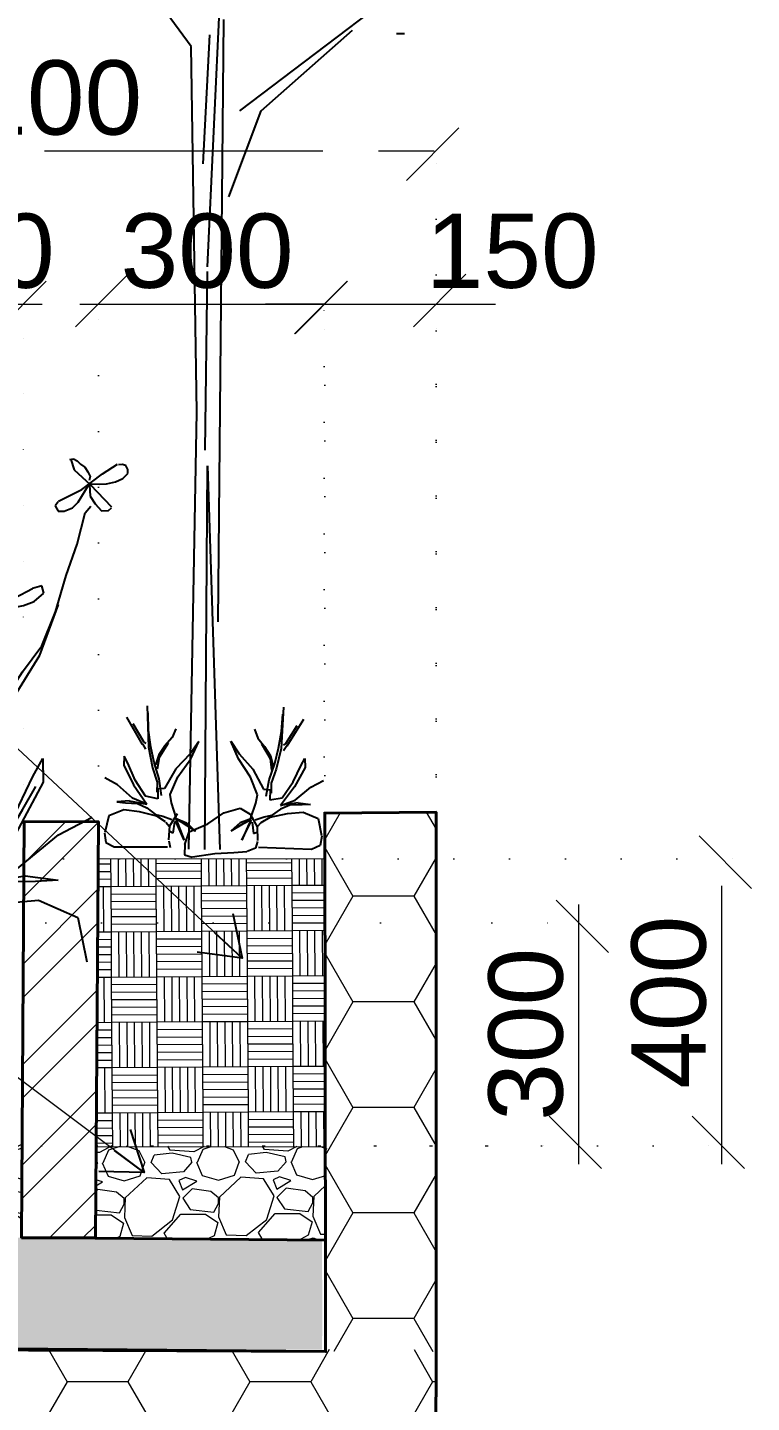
# Model space of a CAD drawing. Header units: millimetres. Extents: x 1667 to 847943, y 724 to 1832625.
# Drawn here: x 422286 to 423261, y 667518 to 669370 of the extents above; entities that cross this region are included whole.
import ezdxf

# ---------------------------------------------------------------- set-up
doc = ezdxf.new("R2010")
doc.units = ezdxf.units.MM
for name, pattern in [('18 03 2014_Stilt Floor_Block 1_Architecture Plan$0$HIDDEN', [0.375, 0.25, -0.125]), ('CENTER', [2, 1.25, -0.25, 0.25, -0.25]), ('DOT', [0.25, 0, -0.25])]:
    doc.linetypes.add(name, pattern=pattern)
doc.layers.get('Defpoints').update_dxf_attribs({"color": 140})
for name, color, linetype, lineweight in [('.', 1, 'Continuous', 0), ('CONCRETE_MOFA', 230, 'Continuous', 40), ('DIMENSION_MOFA', 66, 'CENTER', 15), ('ELEV_15_MOFA', 31, 'Continuous', 13), ('ELEV_GRADE 2_MOFA', 37, 'Continuous', 9), ('s-dm', 171, 'Continuous', 15), ('text', 222, 'Continuous', 15)]:
    doc.layers.add(name, color=color, linetype=linetype, lineweight=lineweight)
doc.layers.add('HATCH_LIGHT_MOFA', color=7, linetype='Continuous', lineweight=5, true_color=0x5b5b5b)
doc.styles.add('1-200', font='ARIALN.TTF', dxfattribs={"height": 400})
doc.styles.add('arial', font='arial.ttf')
doc.styles.add('RS', font='romans.shx', dxfattribs={"width": 0.9})
doc.dimstyles.new('DIM 1-200', dxfattribs={"dimtxt": 400, "dimasz": 200, "dimexe": 200, "dimexo": 1, "dimgap": 50, "dimtad": 1, "dimdec": 0, "dimzin": 0, "dimdsep": 46, "dimtxsty": '1-200', "dimblk": 'OBLIQUE', "dimcen": 25, "dimdle": 200, "dimclrd": 256, "dimclre": 256, "dimclrt": 256, "dimadec": 0, "dimazin": 0, "dimtfac": 1, "dimtdec": 0, "dimtix": 1, "dimtofl": 0, "dimtmove": 1, "dimatfit": 3, "dimldrblk": 'OPEN90', "dimfxl": 200, "dimfxlon": 1, "dimtolj": 1, "dimtzin": 0, "dimlwd": -1, "dimlwe": -1, "dimarcsym": 0})
doc.dimstyles.new('Maheboob', dxfattribs={"dimtxt": 100, "dimasz": 100, "dimexe": 0, "dimexo": 0, "dimgap": 50, "dimtad": 1, "dimdec": 0, "dimdsep": 46, "dimtxsty": 'RS', "dimblk": 'ME', "dimcen": 225, "dimdle": 25, "dimclrd": 256, "dimclre": 256, "dimclrt": 7, "dimadec": 1, "dimazin": 1, "dimtfac": 1, "dimtdec": 0, "dimtmove": 0, "dimatfit": 0, "dimldrblk": 'ME', "dimfxl": 1, "dimlwd": -1, "dimlwe": -1, "dimarcsym": 0})

# ---------------------------------------------------------------- blocks, each defined once
blk = doc.blocks.new('_Oblique')
at = {"color": 0, "linetype": 'ByBlock', "lineweight": -2}
blk.add_line((-0.5, -0.5), (0.5, 0.5), dxfattribs=at)
blk = doc.blocks.new('A$C78421062')
for p, q in [((937.9627702001017, 1440.615539838793), (948.8411170607433, 1442.595165709499)), ((941.6258621132001, 1440.897294231923), (950.0323212300427, 1411.977512680227)), ((948.8411170607433, 1442.595165709499), (958.7305232917424, 1436.656288097147)), ((958.7305232917424, 1436.656288097147), (968.6199295227416, 1427.747971680015)), ((968.6199295227416, 1427.747971680015), (980.4872170123272, 1418.839655261254)), ((1029.483611697331, 1400.090330358827), (1071.301108116284, 1427.203846012941)), ((1084.325982505456, 1426.758158745011), (1074.436576265609, 1425.768345809542)), ((1095.204329365864, 1423.788719938137), (1084.325982505456, 1426.758158745011)), ((1100.149032485904, 1412.900777649367), (1095.204329365864, 1423.788719938137)), ((950.0323212300427, 1411.977512680227), (995.6332124297041, 1370.467569648055)), ((972.0834105734248, 1356.866875623353), (1029.483611697331, 1400.090330358827)), ((980.4872170123272, 1418.839655261254), (988.3987420026679, 1405.972087102244)), ((988.3987420026679, 1405.972087102244), (995.3213263724465, 1393.104518943233)), ((995.3213263724465, 1393.104518943233), (992.3545045021456, 1382.216576655628)), ((1066.525051275268, 1378.257324912818), (1086.303863755427, 1387.165641331114)), ((1086.303863755427, 1387.165641331114), (1100.149032485904, 1401.023022425361)), ((1100.149032485904, 1401.023022425361), (1100.149032485904, 1412.900777649367)), ((906.5843037103768, 1324.075826893095), (972.0834105734248, 1356.866875623353)), ((961.6973451618105, 1320.848174664192), (992.3545045021456, 1371.328634366626)), ((993.3434451227076, 1369.349008496385), (995.3213263724465, 1337.674994566245)), ((995.3213263724465, 1372.318447301863), (1020.044841963332, 1371.328634366626)), ((995.6332124297041, 1370.467569648055), (1054.790861461079, 1308.048878407339)), ((1020.044841963332, 1371.328634366626), (1040.812595054973, 1372.318447301863)), ((1040.812595054973, 1372.318447301863), (1066.525051275268, 1378.257324912818)), ((905.3277296100277, 1321.837987599429), (897.416204619687, 1310.950045312755)), ((897.416204619687, 1310.950045312755), (905.3277296100277, 1296.10285128234)), ((945.8742951904424, 1305.011167699704), (961.6973451618105, 1320.848174664192)), ((981.1049764638301, 1290.972342980793), (996.6437449757941, 1309.723335711053)), ((995.3213263724465, 1337.674994566245), (1009.166495103156, 1316.88892292371)), ((1009.166495103156, 1316.88892292371), (1026.967426324263, 1297.092664217344)), ((905.3277296100277, 1296.10285128234), (922.1397202108055, 1296.10285128234)), ((922.1397202108055, 1296.10285128234), (945.8742951904424, 1305.011167699704)), ((958.785388127435, 1203.422146772034), (981.1049764638301, 1290.972342980793)), ((1026.967426324263, 1297.092664217344), (1046.746238804422, 1298.082477152813)), ((1046.746238804422, 1298.082477152813), (1054.65776379453, 1305.011167699704)), ((928.5426388597116, 1115.740141971968), (958.785388127435, 1203.422146772034)), ((898.5195705655497, 1014.852868924383), (928.5426388597116, 1115.740141971968)), ((734.5106271272525, 1027.975146576297), (834.0358780478127, 1079.824741419405)), ((859.725487444317, 1087.112471818225), (833.7400168392342, 1079.889145595022)), ((865.5000364666339, 1066.887158395955), (859.725487444317, 1087.112471818225)), ((618.6380656752735, 1063.99782790686), (614.3071539108641, 1044.494847107446)), ((614.3071539108641, 1044.494847107446), (634.5180755022448, 1032.215192530304)), ((648.9544480536133, 1068.331823639572), (618.6380656752735, 1063.99782790686)), ((649.2939311806113, 1068.826046646573), (678.6091385160107, 1053.463022922166)), ((678.6091385160107, 1053.463022922166), (726.7192747658119, 1019.920177035499)), ((809.1981834834442, 1032.215192530304), (838.7927472325973, 1043.050181862898)), ((838.7927472325973, 1043.050181862898), (865.5000364666339, 1066.887158395955)), ((634.5180755022448, 1032.215192530304), (722.5799481128342, 1019.213205331238)), ((682.7879590783268, 961.070081391139), (734.5106271272525, 1027.975146576297)), ((698.7599333857652, 958.5372650648933), (726.910859886324, 1018.490872707218)), ((726.7192747658119, 1019.920177035499), (753.6570456300396, 988.666895217495)), ((734.1290461663157, 978.0402458640747), (728.3544971351512, 1019.93553795293)), ((732.6854089174885, 1024.269533685641), (751.4526932332665, 1023.54720106395)), ((751.4526932332665, 1023.54720106395), (785.3781687561423, 1027.881196796428)), ((785.3781687561423, 1027.881196796428), (809.1981834834442, 1032.215192530304)), ((854.7002548966557, 893.8111025965773), (906.671196115436, 1034.9755350505)), ((860.485468945466, 919.115894582821), (898.5195705655497, 1014.852868924383)), ((510.2488966381643, 961.6974702880252), (431.0177629324608, 872.1411239299923)), ((443.374737129081, 901.6097607812844), (479.0753384891432, 978.8154233789537)), ((476.7805729124229, 980.1556485444307), (507.5167885755654, 984.9411021659616)), ((507.5167885755654, 984.9411021659616), (510.2488966381643, 961.6974702880252)), ((706.211851418484, 982.9675862514414), (687.6508009824902, 678.3496004301123)), ((699.117579135811, 932.2821084319148), (711.3562510435004, 990.6049697070848)), ((750.7308746043127, 972.2615848870482), (734.1290461663157, 978.0402458640747)), ((753.618149119895, 985.9859047089703), (750.7308746043127, 972.2615848870482)), ((659.7653915917035, 915.7767435736023), (682.7879590783268, 961.070081391139)), ((660.5035461070947, 914.474975110963), (698.7599333857652, 958.5372650648933)), ((690.7062382195145, 802.6947348215617), (699.117579135811, 932.2821084319148)), ((412.780498263659, 835.0561851758976), (443.374737129081, 901.6097607812844)), ((475.4145188813563, 893.333847113885), (428.9686818902846, 871.4574876984116)), ((525.9585179749411, 881.7120311744511), (475.4145188813563, 893.333847113885)), ((732.1973220321815, 696.9238678577822), (854.7002548966557, 893.8111025965773)), ((806.2096196357161, 846.8847859022208), (860.485468945466, 919.115894582821)), ((370.2283586177509, 870.7738514672965), (349.0545211648569, 858.4683992951177)), ((349.0545211648569, 858.4683992951177), (372.2774396692403, 842.7447659661993)), ((372.2774396692403, 842.7447659661993), (430.3347359125037, 871.4574876984116)), ((372.54958676151, 871.3718933048658), (420.0885524575133, 872.1627448603977)), ((420.0885524575133, 872.1627448603977), (478.1917327407282, 873.129341205582)), ((432.3838169549126, 841.3774935025722), (431.0177629324608, 871.4574876984116)), ((465.2061454807408, 859.7043919707648), (489.6346712771337, 820.4840130067896)), ((478.1917327407282, 873.129341205582), (525.5988898309879, 881.8433537080418)), ((721.2077228818089, 716.0232625626959), (806.2096196357161, 846.8847859022208)), ((397.6371555242222, 792.5357096008956), (412.780498263659, 835.0561851758976)), ((422.8214387539774, 786.6865949633066), (432.3838169549126, 841.3774935025722)), ((489.6346712771337, 820.4840130067896), (514.5025590662844, 754.8530975489412)), ((396.8664121960755, 790.1047761221416), (400.964574289741, 770.2793254018761)), ((400.964574289741, 770.2793254018761), (422.8214387539774, 786.6865949633066)), ((668.9578204546124, 680.8108411706053), (690.7062382195145, 802.6947348215617)), ((381.5882246349938, 605.5119472788647), (316.7310887461063, 733.0705071906559)), ((316.7310887461063, 733.0705071906559), (376.4159721466713, 638.9591721571051)), ((371.7489716087002, 601.8965486711822), (316.7310887461063, 733.0705071906559)), ((514.5025590662844, 754.8530975489412), (565.73704714817, 692.3025977157522)), ((542.8746075932868, 711.7832818001043), (605.9821790698916, 604.0525307173375)), ((565.73704714817, 692.3025977157522), (609.1362466756254, 624.3381819915958)), ((705.5371457729489, 705.1954307809938), (721.2077228818089, 716.0232625626959)), ((706.211851418484, 663.490186486626), (728.4851119432133, 700.6387213440612)), ((641.7954868082888, 566.7622360743117), (668.9578204546124, 680.8108411706053)), ((687.6508009824902, 678.3496004301123), (650.5287001107354, 526.040607519215)), ((376.4159721466713, 638.9591721571051), (478.7092035119422, 524.4223870884161)), ((609.1362466756254, 624.3381819915958), (628.8977719431277, 548.0551795416977)), ((461.1884243015666, 466.0116534184199), (371.7489716087002, 601.8965486711822)), ((464.7340961489826, 512.5878239152953), (381.5882246349938, 605.5119472788647)), ((605.9821790698916, 604.0525307173375), (617.1188093279488, 518.6109005475882)), ((834.8560204063542, 554.1232565944083), (863.0728227917571, 604.7865741061978)), ((863.0728227917571, 604.7865741061978), (864.1712277238257, 538.7602328700013)), ((598.8747036491986, 447.1679064929485), (641.7954868082888, 566.7622360743117)), ((776.1328515503556, 431.6242561794352), (834.8560204063542, 554.1232565944083)), ((864.1712277238257, 538.7602328700013), (787.3121729111299, 394.825249878224)), ((532.0424984309357, 380.1215171853546), (464.7340961489826, 512.5878239152953)), ((478.7092035119422, 524.4223870884161), (557.7601863984019, 377.7975324485451)), ((650.5287001107354, 526.040607519215), (613.4065992389806, 422.0247099208646)), ((807.2157325719018, 463.1600569686852), (842.8498087201733, 526.4275805449579)), ((513.5652535173576, 334.7937587003689), (461.1884243015666, 466.0116534184199)), ((735.9478864406701, 342.5564203448594), (807.2157325719018, 463.1600569686852)), ((577.1262859019917, 325.2840128431562), (598.8747036491986, 447.1679064929485)), ((696.1933811074123, 314.0558734836522), (776.1328515503556, 431.6242561794352)), ((906.2474595282692, 391.5202714658808), (1000.534539357293, 440.6409402659629)), ((613.4065992389806, 422.0247099208646), (613.4065992389806, 300.8205065573566)), ((787.3121729111299, 394.825249878224), (683.95470919949, 255.7330122087151)), ((791.5788658682723, 297.1502010468394), (906.2474595282692, 391.5202714658808)), ((37.26941227680072, 356.0718826171942), (57.85309446556494, 369.8423061422072)), ((57.85309446556494, 369.8423061422072), (203.2244935010094, 336.5236257323995)), ((539.9613861206453, 287.1973938229494), (532.0424984309357, 380.1215171853546)), ((557.7601863984019, 377.7975324485451), (605.3870244806167, 373.3062767046504)), ((605.3870244806167, 373.3062767046504), (603.9761843625456, 299.3128383241128)), ((203.2244935010094, 336.5236257323995), (348.1216537074652, 329.6148785694968)), ((348.1216537074652, 329.6148785694968), (465.1789899161085, 284.1636495897546)), ((501.3705178115051, 273.8298437772319), (513.5652535173576, 334.7937587003689)), ((603.9761843625456, 299.3128383241128), (696.1933811074123, 314.0558734836522)), ((674.5781906936318, 285.2203072982375), (735.9478864406701, 342.5564203448594)), ((465.1789899161085, 284.1636495897546), (496.6995455466677, 206.0026807712857)), ((478.5916903738398, 144.8455035125371), (539.9613861206453, 287.1973938229494)), ((591.432625335874, 247.6552104565781), (674.5781906936318, 285.2203072982375)), ((683.95470919949, 255.7330122087151), (791.5788658682723, 297.1502010468394)), ((814.1860975089949, 275.7523539243266), (684.0348333809525, 256.0171947816852)), ((813.0587846403942, 276.3732614316978), (905.715343359625, 264.7057600966655)), ((483.9688177611679, 179.3556280974299), (579.5004850330297, 243.9469833758194)), ((543.9205238136929, 212.0672001393978), (591.432625335874, 247.6552104565781)), ((752.5781678860076, 259.516406992916), (681.7530175361317, 229.2785395174287)), ((842.3739919667132, 261.0102377072908), (752.5781678860076, 259.516406992916)), ((905.715343359625, 264.7057600966655), (842.3739919667132, 261.0102377072908)), ((496.6995455466677, 206.0026807712857), (489.2015869640745, 152.7669585067779)), ((502.3477411305066, 176.4791898233816), (543.9205238136929, 212.0672001393978)), ((606.1290580425411, 169.9012095022481), (735.1013248865493, 198.4646196737885)), ((681.7530175361317, 229.2785395174287), (616.4735916559584, 183.2822225405835)), ((735.1013248865493, 198.4646196737885), (851.1758768742438, 208.3209733113181)), ((851.1758768742438, 208.3209733113181), (960.2938642564695, 159.942338069668)), ((561.1872098003514, 171.7953477941919), (495.5123581471853, 149.5685136623215)), ((540.7178235743195, 131.8280534725636), (606.1290580425411, 169.9012095022481)), ((616.4735916559584, 183.2822225405835), (561.1872098003514, 171.7953477941919)), ((960.2938642564695, 159.942338069668), (986.1283483717125, 36.20824232557788))]:
    blk.add_line(p, q)
blk = doc.blocks.new('A$C344D2886')
for p, q in [((2886.378535063472, 3309.717146049719), (2605.041458396707, 3689.881828466896)), ((2928.782964102924, 2732.127884822432), (2971.187393040862, 3633.591349669732)), ((3013.184087123256, 3140.845709657297), (3421.326716874726, 3450.443342581391)), ((2956.91667232383, 1802.927083595656), (2971.187393040862, 3380.284195542336)), ((3069.451502846088, 3140.845709657297), (3308.791885428131, 3352.138955681585)), ((2917.366386954207, 3001.751120168716), (2934.491253085434, 3339.493992954493)), ((2900.649256702047, 2351.963202405255), (2886.378535063472, 3309.717146049719)), ((2985.050379721913, 2915.275892013218), (3069.451502846088, 3140.845709657297)), ((2923.074675939977, 2252.435109067243), (2928.782964102924, 2719.890824651811)), ((2880.005619735457, 1206.96320090536), (2900.649256702047, 2351.963202405255)), ((2922.215775774326, 1206.608435122296), (2928.782964102924, 2211.237005873583)), ((2928.782964102924, 2211.237005873583), (2960.840826677624, 1206.28380125016))]:
    blk.add_line(p, q)
at = {"linetype": 'ByBlock'}
blk.add_line((3424.018869190011, 3343.515907282475), (3445.279091535602, 3343.515907282475), dxfattribs=at)
blk = doc.blocks.new('A$C69350126')
for p, q in [((1357.717893337947, 907.8268988218624), (1343.052372003847, 667.1410828609951)), ((1345.466544639843, 765.3890902814455), (1352.11254240101, 867.7791138772154)), ((1378.24962320301, 681.8170472596539), (1475.042063988512, 837.3822697569849)), ((1186.595183107012, 779.4448162574554), (1206.24388456915, 727.5882904578466)), ((1206.24388456915, 727.5882904578466), (1246.725455392676, 678.1656733166892)), ((1328.282609615999, 669.0857669148827), (1345.466544639843, 765.3890902814455)), ((1369.566483135277, 696.9079270233633), (1436.728475630051, 800.3046862010378)), ((1049.980006780999, 710.377354878583), (1097.138433170097, 636.0177815105999)), ((1093.450926570338, 606.7337333325995), (1049.980006780999, 710.377354878583)), ((1228.661305621034, 693.5578187588835), (1278.52407814539, 608.4372253153706)), ((1246.725455392676, 678.1656733166892), (1281.016180942708, 624.4653942328878)), ((1306.821012660628, 578.9732888106955), (1328.282609615999, 669.0857669148827)), ((1343.052372003847, 667.1410828609951), (1313.721329344553, 546.7981748816092)), ((1357.184792579443, 688.3526031401707), (1369.566483135277, 696.9079270233633)), ((1357.717893337947, 655.4003113572253), (1375.316518930835, 684.7522401367314)), ((1164.119136114197, 499.3678901758976), (1093.450926570338, 606.7337333325995)), ((1097.138433170097, 636.0177815105999), (1177.96271474188, 545.5195809607394)), ((1272.908295105153, 484.4790036996128), (1306.821012660628, 578.9732888106955)), ((1278.52407814539, 608.4372253153706), (1287.323390944046, 540.9277891252423)), ((1281.016180942708, 624.4653942328878), (1296.63022560603, 564.1924046319909)), ((1412.964115662617, 472.1976009925129), (1459.362668831425, 568.9869346555788)), ((1459.362668831425, 568.9869346555788), (1481.657426273567, 609.0172102157958)), ((1481.657426273567, 609.0172102157958), (1482.525301778049, 556.8482492413605)), ((1205.503297464282, 395.6895535987569), (1164.119136114197, 499.3678901758976)), ((1177.96271474188, 545.5195809607394), (1240.422750608355, 429.667843956151)), ((1255.724360081309, 388.1756803196622), (1272.908295105153, 484.4790036996128)), ((1313.721329344553, 546.7981748816092), (1284.390286680835, 464.6127743219258)), ((1482.525301778049, 556.8482492413605), (1421.797159698384, 443.1218429204309)), ((1240.422750608355, 429.667843956151), (1278.053832550126, 426.1191974539543)), ((1278.053832550126, 426.1191974539543), (1276.939094677335, 367.6552461397368)), ((1284.390286680835, 464.6127743219258), (1284.390286680835, 405.9089167607017)), ((1421.797159698384, 443.1218429204309), (1340.132003190869, 333.2218032788951)), ((1349.802064940101, 379.3040640462423), (1412.964115662617, 472.1976009925129)), ((1425.168373889988, 365.9464957017917), (1515.770719499618, 440.5105019580806)), ((1515.770719499618, 440.5105019580806), (1590.269152940542, 479.3218945835251)), ((1165.989889980585, 261.442713097902), (1195.867950737244, 347.520534401061)), ((1195.867950737244, 347.520534401061), (1205.503297464282, 395.6895535987569)), ((1276.939094677335, 367.6552461397368), (1349.802064940101, 379.3040640462423)), ((1394.353007584577, 336.2111522448249), (1338.392394959694, 312.3195038755657)), ((1340.132003190869, 333.2218032788951), (1425.168373889988, 365.9464957017917)), ((1443.03087790584, 349.0395547588123), (1340.195311186952, 333.4463425982976)), ((1465.302794518822, 337.391462939675), (1394.353007584577, 336.2111522448249)), ((1442.140161563235, 349.5301483538933), (1515.35028202954, 340.3113818545826)), ((1515.35028202954, 340.3113818545826), (1465.302794518822, 337.391462939675)), ((913.978129142255, 228.0275774967158), (1008.927566732222, 292.2272215966368)), ((1008.927566732222, 292.2272215966368), (1104.501874680573, 318.8652137947502)), ((1155.694957864063, 252.9221042369027), (1103.83843207336, 233.2734027770348)), ((1104.501874680573, 318.8652137947502), (1161.434507880884, 284.3276258808328)), ((1122.688688066381, 229.4123210821999), (1168.215508499474, 253.1303943652892)), ((1168.215508499474, 253.1303943652892), (1154.059494690329, 225.7595295023639)), ((1178.4757255984, 263.7377616610611), (1155.694957864063, 252.9221042369027)), ((1161.434507880884, 284.3276258808328), (1202.332658947736, 209.8639074621024)), ((1243.130522188323, 266.9006857221248), (1191.239281375485, 249.3387426991249)), ((1226.957179979712, 235.321588978637), (1278.640130673128, 265.4040826280834)), ((1286.813589323836, 275.9767349128379), (1243.130522188323, 266.9006857221248)), ((1278.640130673128, 265.4040826280834), (1380.54414397903, 287.9727030184586)), ((1338.392394959694, 312.3195038755657), (1286.813589323836, 275.9767349128379)), ((1380.54414397903, 287.9727030184586), (1472.25737023924, 295.7604392212816)), ((1472.25737023924, 295.7604392212816), (1558.474051619822, 257.5353447054513)), ((1558.474051619822, 257.5353447054513), (1578.886483524519, 159.7701332602883)), ((780.3175867554964, 106.8258701589657), (806.230420757609, 180.3137107823277)), ((806.230420757609, 180.3137107823277), (913.978129142255, 228.0275774967158)), ((1103.83843207336, 233.2734027770348), (1050.346443100017, 186.4621265936876)), ((1050.346443100017, 186.4621265936876), (1122.688688066381, 229.4123210821999)), ((1113.886501821631, 131.1610993561335), (1164.354426802427, 234.2801383589394)), ((1154.059494690329, 225.7595295023639), (1113.886501821631, 131.1610993561335)), ((1164.354426802427, 234.2801383589394), (1174.753503980988, 236.5404719134094)), ((1174.753503980988, 236.5404719134094), (1182.124659949273, 169.8683469173266)), ((1182.124659949273, 169.8683469173266), (1200.766625818389, 178.5278158556903)), ((1202.332658947736, 209.8639074621024), (1205.738588157052, 130.6018018041505)), ((1224.894827282173, 233.649784771842), (1203.081222222478, 208.7006453101058)), ((781.2732823786791, 106.8249925156124), (778.7677284953534, 45.39996656973381)), ((1193.732534339768, 85.51426923391409), (1145.430980272358, 65.24309341504704)), ((1204.639336867374, 124.4972996306606), (1193.732534339768, 85.51426923391409)), ((1520.936610266333, 77.71766315819696), (1210.871795455867, 88.63291165803093)), ((1570.796278983122, 101.1074813922169), (1520.936610266333, 77.71766315819696)), ((1580.144966865832, 155.6837239583256), (1570.796278983122, 101.1074813922169)), ((778.7677284953534, 45.39996656973381), (823.8676983815967, 32.86424697830807)), ((825.3545396832051, 34.51834021927789), (956.542601182824, 53.39945400098804)), ((956.542601182824, 53.39945400098804), (1067.071368409437, 59.41286695492454)), ((1065.967133262486, 59.00580854911823), (1142.314750978083, 65.24309341504704))]:
    blk.add_line(p, q)
blk = doc.blocks.new('*D903')
at = {"layer": 'Defpoints', "color": 0}
for p in [(422836.6438162308, 668997.4797830796), (422836.6438162308, 667913.0911839458), (422686.6438162308, 667912.0336725517)]:
    blk.add_point(p, dxfattribs=at)
at = {"layer": 'DIMENSION_MOFA', "linetype": 'DOT', "ltscale": 300}
for p, q in [((422686.6438162308, 667912.0336725517), (422686.6438162308, 669022.4797830796)), ((422836.6438162308, 667913.0911839458), (422836.6438162308, 669022.4797830796))]:
    blk.add_line(p, q, dxfattribs=at)
at = {"layer": 'DIMENSION_MOFA', "ltscale": 300}
for p, q in [((422686.6438162308, 668997.4797830796), (422606.6438162308, 668997.4797830796)), ((422686.6438162308, 668997.4797830796), (422836.6438162308, 668997.4797830796)), ((422836.6438162308, 668997.4797830796), (422916.6438162308, 668997.4797830796))]:
    blk.add_line(p, q, dxfattribs=at)
at = {"layer": 'DIMENSION_MOFA', "xscale": 80, "yscale": 80, "zscale": 80}
blk.add_blockref('_Oblique', (422686.6438162308, 668997.4797830796), dxfattribs=at)
at = {"layer": 'DIMENSION_MOFA', "xscale": 80, "yscale": 80, "zscale": 80, "rotation": 180}
blk.add_blockref('_Oblique', (422836.6438162308, 668997.4797830796), dxfattribs=at)
at = {"layer": 'DIMENSION_MOFA', "color": 7, "insert": (422939.0793894384, 669068.5370818517), "char_height": 100, "attachment_point": 5, "style": 'arial'}
blk.add_mtext('150', dxfattribs=at)
blk = doc.blocks.new('ME')
at = {"layer": 's-dm', "color": 2, "ltscale": 50}
for p, q in [((5.457000000000001e-12, -1.043956861999275), (5.457000000000001e-12, 1.043956861990636)), ((-1.043956861989494, -4.3201e-12), (1.043956861979949, -4.3201e-12))]:
    blk.add_line(p, q, dxfattribs=at)
blk.add_lwpolyline([(0.7381889763755681, 0.738188976365791), (-0.7381889763851178, -0.7381889763744311)], dxfattribs=at)
blk = doc.blocks.new('*D904')
at = {"layer": 'Defpoints', "color": 0}
for p in [(422685.9547228619, 668997.4797830796), (422685.9547228619, 668312.5656924694), (422381.6811039601, 668300.274774735)]:
    blk.add_point(p, dxfattribs=at)
at = {"layer": 'DIMENSION_MOFA', "linetype": 'DOT', "ltscale": 300}
for p, q in [((422381.6811039601, 668300.274774735), (422381.6811039601, 669022.4797830796)), ((422685.9547228619, 668312.5656924694), (422685.9547228619, 669022.4797830796))]:
    blk.add_line(p, q, dxfattribs=at)
at = {"layer": 'DIMENSION_MOFA', "ltscale": 300}
blk.add_line((422356.6811039601, 668997.4797830796), (422710.9547228619, 668997.4797830796), dxfattribs=at)
at = {"layer": 'DIMENSION_MOFA', "xscale": 80, "yscale": 80, "zscale": 80, "rotation": 180}
blk.add_blockref('_Oblique', (422381.6811039601, 668997.4797830796), dxfattribs=at)
at = {"layer": 'DIMENSION_MOFA', "xscale": 80, "yscale": 80, "zscale": 80}
blk.add_blockref('_Oblique', (422685.9547228619, 668997.4797830796), dxfattribs=at)
at = {"layer": 'DIMENSION_MOFA', "color": 7, "insert": (422528.1150158722, 669068.5711882637), "char_height": 100, "attachment_point": 5, "style": 'arial'}
blk.add_mtext('300', dxfattribs=at)
blk = doc.blocks.new('*D905')
at = {"layer": 'Defpoints', "color": 0}
for p in [(422280.842424608, 668997.4797830796), (422031.6934652717, 668230.4848860472), (422280.842424608, 668200.4848860473)]:
    blk.add_point(p, dxfattribs=at)
at = {"layer": 'DIMENSION_MOFA', "linetype": 'DOT', "ltscale": 300}
for p, q in [((422031.6934652717, 668230.4848860472), (422031.6934652717, 669022.4797830796)), ((422280.842424608, 668200.4848860473), (422280.842424608, 669022.4797830796))]:
    blk.add_line(p, q, dxfattribs=at)
at = {"layer": 'DIMENSION_MOFA', "ltscale": 300}
blk.add_line((422006.6934652717, 668997.4797830796), (422305.842424608, 668997.4797830796), dxfattribs=at)
at = {"layer": 'DIMENSION_MOFA', "xscale": 80, "yscale": 80, "zscale": 80, "rotation": 180}
blk.add_blockref('_Oblique', (422031.6934652717, 668997.4797830796), dxfattribs=at)
at = {"layer": 'DIMENSION_MOFA', "xscale": 80, "yscale": 80, "zscale": 80}
blk.add_blockref('_Oblique', (422280.842424608, 668997.4797830796), dxfattribs=at)
at = {"layer": 'DIMENSION_MOFA', "color": 7, "insert": (422206.2679449397, 669068.5370818517), "char_height": 100, "attachment_point": 5, "style": 'arial'}
blk.add_mtext('250', dxfattribs=at)
blk = doc.blocks.new('*D907')
at = {"layer": 'Defpoints', "color": 0}
for p in [(422235.8211257268, 668164.0523647782), (423028.8760968961, 668164.0523647782), (422154.8015805771, 667864.0100499587)]:
    blk.add_point(p, dxfattribs=at)
at = {"layer": 'DIMENSION_MOFA', "ltscale": 300}
blk.add_line((423028.8760968961, 667839.0100499587), (423028.8760968961, 668189.0523647782), dxfattribs=at)
at = {"layer": 'DIMENSION_MOFA', "linetype": 'DOT', "ltscale": 300}
for p, q in [((422235.8211257268, 668164.0523647782), (423053.8760968961, 668164.0523647782)), ((422154.8015805771, 667864.0100499587), (423053.8760968961, 667864.0100499587))]:
    blk.add_line(p, q, dxfattribs=at)
at = {"layer": 'DIMENSION_MOFA', "xscale": 80, "yscale": 80, "zscale": 80}
for p, rotation in [((423028.8760968961, 668164.0523647782), 90), ((423028.8760968961, 667864.0100499587), 270)]:
    blk.add_blockref('_Oblique', p, dxfattribs=dict(at, rotation=rotation))
at = {"layer": 'DIMENSION_MOFA', "color": 7, "insert": (422957.784691712, 668014.0312073685), "char_height": 100, "attachment_point": 5, "rotation": 90, "style": 'arial'}
blk.add_mtext('300', dxfattribs=at)
blk = doc.blocks.new('*D908')
at = {"layer": 'Defpoints', "color": 0}
for p in [(421734.0939522727, 668250.4848860467), (423221.4736880937, 668250.4848860467), (422453.0007176905, 667864.0100499587)]:
    blk.add_point(p, dxfattribs=at)
at = {"layer": 'DIMENSION_MOFA', "ltscale": 300}
blk.add_line((423221.4736880937, 667839.0100499587), (423221.4736880937, 668275.4848860467), dxfattribs=at)
at = {"layer": 'DIMENSION_MOFA', "linetype": 'DOT', "ltscale": 300}
for p, q in [((421734.0939522727, 668250.4848860467), (423246.4736880937, 668250.4848860467)), ((422453.0007176905, 667864.0100499587), (423246.4736880937, 667864.0100499587))]:
    blk.add_line(p, q, dxfattribs=at)
at = {"layer": 'DIMENSION_MOFA', "xscale": 80, "yscale": 80, "zscale": 80}
for p, rotation in [((423221.4736880937, 668250.4848860467), 90), ((423221.4736880937, 667864.0100499587), 270)]:
    blk.add_blockref('_Oblique', p, dxfattribs=dict(at, rotation=rotation))
at = {"layer": 'DIMENSION_MOFA', "color": 7, "insert": (423150.4163893216, 668057.2474680027), "char_height": 100, "attachment_point": 5, "rotation": 90, "style": 'arial'}
blk.add_mtext('400', dxfattribs=at)
blk = doc.blocks.new('*D909')
at = {"layer": 'Defpoints', "color": 0}
for p in [(422836.6722019011, 669203.8198595803), (421734.0939522725, 668210.4848860473), (422836.6722019011, 668210.4848860473)]:
    blk.add_point(p, dxfattribs=at)
at = {"layer": 'DIMENSION_MOFA', "linetype": 'DOT', "ltscale": 300}
for p, q in [((421734.0939522725, 668210.4848860473), (421734.0939522725, 669228.8198595803)), ((422836.6722019011, 668210.4848860473), (422836.6722019011, 669228.8198595803))]:
    blk.add_line(p, q, dxfattribs=at)
at = {"layer": 'DIMENSION_MOFA', "ltscale": 300}
blk.add_line((421709.0939522725, 669203.8198595803), (422861.6722019011, 669203.8198595803), dxfattribs=at)
at = {"layer": 'DIMENSION_MOFA', "xscale": 80, "yscale": 80, "zscale": 80, "rotation": 180}
blk.add_blockref('_Oblique', (421734.0939522725, 669203.8198595803), dxfattribs=at)
at = {"layer": 'DIMENSION_MOFA', "xscale": 80, "yscale": 80, "zscale": 80}
blk.add_blockref('_Oblique', (422836.6722019011, 669203.8198595803), dxfattribs=at)
at = {"layer": 'DIMENSION_MOFA', "color": 7, "insert": (422285.3830770868, 669274.8771583524), "char_height": 100, "attachment_point": 5, "style": 'arial'}
blk.add_mtext('1100', dxfattribs=at)
blk = doc.blocks.new('DBCJHDBCF')
at = {"layer": '.', "lineweight": 0, "true_color": 0x525252}
h = blk.add_hatch(dxfattribs=at)
h.set_pattern_fill('AR-CONC', color=251, scale=0.9999999999999998, angle=359.6093848919606)
h.set_pattern_definition([(49.60938489196174, (-1.410636847489513, -106.9102907842025), (182.071770981873, -17.18075308373853), [19.05, -209.55]), (354.6093848919605, (-1.410636847489513, -106.9102907842025), (-33.94007867158338, 191.2926760913688), [15.23999999999998, -167.6405841699996]), (100.0608295919617, (13.76196201052517, -108.3420162448892), (148.1316917765255, 174.1119152231513), [16.19000879999983, -178.0902445999986]), (45.79358489196178, (-1.064309527515434, -56.11147133540362), (270.7861190522771, -43.88942329999342), [28.575, -314.3249999999999]), (96.24494250196176, (21.50118050619494, -59.76889581070282), (239.0854363924494, 245.8018797796788), [24.28502313999999, -267.1356081599999]), (350.7935360619606, (-1.064309527515434, -56.11147133540362), (239.0854364058395, 245.8018797673988), [22.85996706999996, -251.4597319199997]), (20.60938489196168, (24.24851836822927, -68.98433985514566), (150.9136782653836, -103.2964477248183), [19.05, -209.55]), (325.6093848919617, (24.24851836822927, -68.98433985514566), (63.05628748640045, 183.762352457168), [15.24, -167.64]), (71.06082989196175, (36.82465821725782, -77.59237721934915), (213.9699654202103, 80.46590568530596), [16.19000879999992, -178.0899375999994]), (37.10938489196175, (-1.410636847489513, -106.9102907842025), (3.664982655381011, 84.53201743136003), [0, -165.608, 0, -170.18, 0, -168.275]), (7.10938489196174, (-1.410636847489513, -106.9102907842025), (67.50108743100768, 99.72270586236345), [0, -97.028, 0, -161.798, 0, -64.135]), (327.1093848919616, (-58.05132053268608, -106.5241358197527), (135.5483886274902, -6.652995260098044), [0, -63.5, 0, -198.12, 0, -262.89]), (317.1093848919618, (-83.45073025708552, -106.3509721596492), (148.2990832445015, 24.41603434631882), [0, -82.54999999999967, 0, -131.5719999999993, 0, -186.6899999999993])])
h.paths.add_polyline_path([(-1.164153218269348e-10, 99.99999999755528), (7049.731498239562, -7.586870500235818), (7049.731498240202, -90.49931584869046), (7049.007654575747, -154.9774013812421), (6739.167612911318, -152.8650280537549), (-0.7575757364975289, -49.99426046060398)])
at = {"layer": 'ELEV_GRADE 2_MOFA', "lineweight": 0}
h = blk.add_hatch(dxfattribs=at)
h.set_pattern_fill('HONEY', color=256, scale=25.8444, angle=179.6093848919617)
h.set_pattern_definition([(179.6093848919617, (42860.07913735008, -106463.4880910389), (-123.5655612412794, -70.2217820118191), [82.05596999999999, -164.11194]), (299.6093848919617, (42860.07913735008, -106463.4880910389), (122.5966277418881, -71.90002406192036), [82.05596999999996, -164.1119399999999]), (239.6093848919617, (42860.07913735008, -106463.4880910389), (-0.9689334993913225, -142.1218060737395), [-164.1119400000001, 82.05597000000003])])
h.paths.add_polyline_path([(7057.535140102904, 567.5818972752895), (7194.14777407673, 567.6136514355894), (7207.538246278942, 567.5223602124024), (7204.921912000573, 167.5309015057283), (7055.364777750045, 168.5505260167411)])
h.paths.add_polyline_path([(7055.364777750045, 168.5505260167411), (7204.921912000573, 167.5309015057283), (7202.79688613402, -157.3481488935649), (7202.783374748018, -158.6485822513932), (7053.724349917669, -157.6323536622804), (7054.655024038511, -7.624540200224146), (7054.406568616047, -7.620749809080735)])
at = {"layer": 'HATCH_LIGHT_MOFA', "lineweight": 13}
h = blk.add_hatch(dxfattribs=at)
h.set_pattern_fill('ANSI32', color=256, scale=10, angle=179.6093848919617, style=0)
h.set_pattern_definition([(224.6093848919616, (6694.905681896664, -2.558108995552175), (66.89118620981584, -67.80952519700861), []), (224.6093848919616, (6650.005425367039, -2.251995867583901), (66.89118620981584, -67.80952519700861), [])])
h.paths.add_polyline_path([(6694.908557542367, -2.136313217575662), (6644.413665503031, -1.787770127877593), (6652.779014530301, 559.3337469194084), (6752.499326769379, 557.8990817876766), (6746.564378506795, 121.4009937028168), (6745.733452174056, 120.241847960162), (6746.548773639137, 120.2374133624835), (6744.897382304305, -2.898933682125062), (6719.901241179614, -2.517597075551748)])
at = {"layer": 'HATCH_LIGHT_MOFA', "transparency": 33554567}
h = blk.add_hatch(dxfattribs=at)
h.set_pattern_fill('AR-PARQ1', color=256, scale=0.2)
h.set_pattern_definition([(90, (6442.300077314721, 122.3116916022263), (-60.96000000000016, 60.96000000000013), [60.96000000000001, -60.96000000000001]), (90, (6452.460077314172, 122.3116916018771), (-60.96000000000016, 60.96000000000013), [60.96000000000001, -60.96000000000001]), (90, (6462.620077313855, 122.3116916014114), (-60.96000000000016, 60.96000000000013), [60.96000000000001, -60.96000000000001]), (90, (6472.780077313946, 122.3116916017607), (-60.96000000000016, 60.96000000000013), [60.96000000000001, -60.96000000000001]), (90, (6482.940077314619, 122.3116916037397), (-60.96000000000016, 60.96000000000013), [60.96000000000001, -60.96000000000001]), (90, (6493.100077314593, 122.3116916033905), (-60.96000000000016, 60.96000000000013), [60.96000000000001, -60.96000000000001]), (90, (6503.260077314102, 122.3116916028084), (-60.96000000000016, 60.96000000000013), [60.96000000000001, -60.96000000000001]), (0, (6442.300077314721, 183.2716916033532), (60.96000000000014, -60.96000000000015), [60.96000000000001, -60.96000000000001]), (0, (6442.300077314721, 193.4316916021053), (60.96000000000014, -60.96000000000015), [60.96000000000001, -60.96000000000001]), (0, (6442.300077314721, 203.5916916035349), (60.96000000000014, -60.96000000000015), [60.96000000000001, -60.96000000000001]), (0, (6442.300077314139, 213.7516916010063), (60.96000000000014, -60.96000000000015), [60.96000000000001, -60.96000000000001]), (0, (6442.300077313965, 223.9116916034836), (60.96000000000014, -60.96000000000015), [60.96000000000001, -60.96000000000001]), (0, (6442.300077313965, 234.0716916018864), (60.96000000000014, -60.96000000000015), [60.96000000000001, -60.96000000000001]), (0, (6442.300077313965, 244.231691601919), (60.96000000000014, -60.96000000000015), [60.96000000000001, -60.96000000000001])])
h.paths.add_polyline_path([(6746.566625141364, 120.2373162669828), (6751.821597640868, 507.9022766546113), (6904.431291973277, 507.0722207748331), (7057.200358393544, 506.030698513845), (7055.092871177942, 118.559218258597)])
at = {"layer": 'HATCH_LIGHT_MOFA', "ltscale": 10}
h = blk.add_hatch(dxfattribs=at)
h.set_pattern_fill('GRAVEL', color=256, scale=5)
h.set_pattern_definition([(228.0127874999993, (-515671.062664806, -634392.1310601177), (-1016.00000007979, -1142.999999929089), [17.08607199999995, -1691.524181978247]), (184.9697409999993, (-515682.4926648065, -634404.8310601151), (1523.999999397031, 127.0000072348966), [29.32023599999996, -2902.702444676195]), (132.5104470999998, (-515711.7026648064, -634407.3710601152), (1270.000000536375, -1396.999999512298), [20.674076, -2046.736139705]), (267.2736889999999, (-515761.2326648038, -634439.1210601156), (127.0000002659866, 2539.999999986668), [26.700226, -2643.3218712869]), (292.8336541799999, (-515762.5026648064, -634465.7910601153), (-635.0000000531732, 1523.999999977773), [26.18168499999999, -2591.990387267198]), (357.2736889999987, (-515752.3426648065, -634489.9210601178), (-2539.999999986668, 127.0000002659867), [26.70022599999999, -2643.321871286898]), (37.69424047, (-515725.6726648063, -634491.191060115), (-1650.9999999268, -1270.000000095021), [35.30968299999999, -3495.65576571235]), (72.25532837, (-515697.7326648064, -634469.6010601152), (889.0000002389645, 2793.999999923943), [33.33597599999982, -3300.262830095238]), (121.42956562, (-515687.5726648063, -634437.8510601149), (-1016.000000144156, 1650.999999911301), [26.79065, -2652.277284935601]), (175.2363583, (-515701.5426648055, -634414.9910601167), (1396.999999979971, -127.000000219463), [30.58566399999982, -1498.696847499989]), (222.3974377999994, (-515732.0226648065, -634412.451060115), (-1523.999999951238, -1397.0000000532), [39.553896, -3915.83862560885]), (138.81407483, (-515635.5026648064, -634440.391060115), (-888.9999999466781, 762.0000000619589), [13.50022699999995, -1336.528291217194]), (171.4692344, (-515645.6626648068, -634431.5010601153), (1651.000000044488, -253.9999997118672), [25.684099, -2542.731949852]), (224.9999999999993, (-515671.0626648062, -634427.691060115), (-1.77635683940025e-14, -127.000000000012), [17.96046699999994, -161.6446554213995]), (203.1985905099993, (-515679.952664806, -634412.4510601152), (635.0000000173045, 253.9999999554667), [9.672065999999981, -957.5311184446987]), (291.80140949, (-515688.8426648052, -634416.2610601151), (-127.0000000265746, 380.9999999911449), [13.678281, -670.2376495]), (30.96375652999999, (-515683.7626648038, -634428.9610601157), (381.0000000093205, 253.9999999860575), [22.21598299999999, -718.3149076454998]), (161.56505118, (-515664.7126648065, -634417.5310601167), (254.0000000066285, -126.999999986688), [16.06435699999992, -385.5449058413986]), (16.389540334, (-515762.5026648065, -634416.2610601148), (1270.000000000007, 381.0000000000135), [22.50439999999991, -2227.941333626939]), (70.34617594, (-515740.9126648066, -634409.9110601152), (-508.0000000464671, -1396.99999998352), [18.87994699999991, -1869.110783909994]), (293.1985905099999, (-515664.7126648062, -634392.1310601187), (-253.9999999556631, 635.0000000177643), [19.34400499999991, -947.8591794446968]), (343.6104596699999, (-515657.0926648065, -634409.9110601168), (-1270.000000026614, 380.9999999111416), [22.5044, -2227.941333626999]), (339.44395478, (-515762.502664806, -634495.0010601148), (-634.9999999999931, 254.0000000000112), [21.7017599999999, -1063.386715655294]), (294.7751406, (-515742.1826648063, -634502.6210601149), (-635.0000007558465, 1396.999999656368), [18.18360599999999, -1800.179669036]), (66.80140949, (-515663.4426648064, -634519.131060117), (253.9999999601145, 635.0000000159679), [19.344005, -947.8591794446999]), (17.35402463999999, (-515655.8226648065, -634501.3510601152), (-1650.999999967151, -508.0000001066232), [21.289137, -2107.61879901]), (69.44395478, (-515725.672664806, -634519.131060115), (-254.000000004423, -634.9999999982289), [10.85087999999995, -1074.237595655294]), (101.309932474, (-515671.0626648064, -634519.1310601168), (-127.00000000002, 508.0000000000184), [6.47573, -641.0997482263001]), (165.963756532, (-515672.3326648064, -634512.7810601146), (380.999999999977, -126.9999999999935), [26.181685, -497.45272945345]), (186.0090059599993, (-515697.7326648065, -634506.4310601169), (1269.999999993274, 127.0000000664675), [24.26334999999995, -2402.068243166844]), (303.69006753, (-515683.7626648065, -634440.391060115), (-127.0000000176491, 253.9999999911858), [18.316194, -439.588817984]), (353.1572265899987, (-515673.6026648065, -634455.6310601154), (2159.000000013284, -253.9999998869697), [31.97783799999999, -3165.800453251549]), (60.9453959, (-515641.8526648064, -634459.4410601199), (-508.0000000139843, -888.9999999920154), [13.07541199999996, -1294.469615905494]), (90, (-515635.5026648063, -634448.0110601169), (-127.0000000000003, 127.0000000000002), [7.62, -119.38]), (120.25643716, (-515700.2726648064, -634502.6210601229), (507.9999999378582, -889.0000000354898), [17.64334799999999, -1746.697038659999]), (48.01278749999999, (-515709.1626648063, -634487.381060115), (1016.000000083767, 1142.99999992551), [34.17214399999983, -1674.438109978244]), (0, (-515686.3026648065, -634461.9810601199), (127.0000000000002, 127.0000000000003), [33.02, -93.97999999999999]), (325.3048464999993, (-515653.2826648065, -634461.9810601148), (1270.000000481077, -888.9999993127288), [20.080478, -1987.965836207]), (254.0546040999999, (-515636.772664806, -634473.411060115), (-126.9999999911278, -508.0000000022374), [18.49145399999991, -906.0825019385971]), (207.6459753599993, (-515641.8526648064, -634491.1910601169), (-2413.000000088678, -1269.999999831537), [30.10725499999996, -2980.623221146895]), (175.42607874, (-515668.5226648062, -634505.1610601152), (-1650.999999999941, 126.9999999999739), [31.85147299999991, -3153.292322811988])])
h.paths.add_polyline_path([(6950.002323919791, 118.8492193168495), (6746.571688892029, 121.9460941308644), (6744.91445621103, -1.625814163708128), (7052.218693350733, -6.554775271564722), (7057.285659492423, 118.3965310560307)])
h.paths.add_polyline_path([(6550.048665315961, 124.9378126690863), (6400.091202700161, 128.4598709517159), (6398.208288420341, 3.47405275341589), (6645.19813906448, -0.1504004749003798), (6646.339329062961, 123.3885623953538)])
at = {"layer": 'HATCH_LIGHT_MOFA', "transparency": 33554587}
h = blk.add_hatch(dxfattribs=at)
h.set_pattern_fill('AR-CONC', color=256)
h.set_pattern_definition([(49.99999999999999, (0, 0), (182.184668996004, -15.93908553890309), [19.05, -209.55]), (354.9999999999987, (0, 0), (-35.24342142496934, 191.0568452390351), [15.23999999999998, -167.6405841699996]), (100.4514447, (15.18200700113084, -1.328253502491862), (146.9412470903526, 175.1177519121951), [16.1900088, -178.0902446]), (46.1842, (-1.164153218269348e-10, 50.80000000004657), (271.0790408921299, -42.04232793272715), [28.57499999999992, -314.3249999999987]), (96.63555760999996, (22.58990000101039, 47.2964999973774), (237.404134051503, 247.4261245977215), [24.28502314, -267.13560816]), (351.1841511699998, (-1.164153218269348e-10, 50.80000000004657), (237.404134064977, 247.4261245855326), [22.85996707, -251.45973192]), (21, (25.40000000002328, 38.09999999997672), (151.6143912691325, -102.2651981870876), [19.04999999999992, -209.5499999999993]), (325.9999999999995, (25.40000000002328, 38.09999999997672), (61.80202834764724, 184.1879661223199), [15.24, -167.64]), (71.45144499999999, (38.03453259996604, 29.57790010003373), (213.4164192787161, 81.92276888590524), [16.19000879999992, -178.0899375999993]), (37.49999999999999, (0, 0), (3.088603250591806, 84.55503887315311), [0, -165.608, 0, -170.18, 0, -168.275]), (7.499999999999999, (0, 0), (66.81966251030588, 100.1805748181199), [0, -97.02799999999999, 0, -161.798, 0, -64.135]), (327.5, (-56.64199999993434, -2.444721758365631e-09), (135.5905951668707, -5.728743992673442), [0, -63.5, 0, -198.12, 0, -262.89]), (317.4999999999998, (-82.04200000013225, 1.164153218269348e-10), (148.1291813860187, 25.42649103333298), [0, -82.54999999999997, 0, -131.5719999999999, 0, -186.6899999999999])])
h.paths.add_polyline_path([(7049.001914815803, -155.4886841551634), (7049.73149823962, -90.49931585323066), (7049.731498240842, -155.4886841551634)])
for p, q in [((6819.481831849436, 713.599472381873), (6820.48215593287, 657.9843599764863)), ((6820.897119611211, 680.6511438112939), (6820.37773854722, 704.3143642261857)), ((6812.515451046696, 661.7146696686978), (6791.746025324392, 698.524267054745)), ((6814.665826900455, 665.106770455488), (6800.209464282903, 689.600314855692)), ((6823.905324115651, 658.2865208035801), (6820.897119611211, 680.6511438112939)), ((6852.609611206222, 670.562854380114), (6842.791320683667, 659.5728060549591)), ((6857.650677883998, 682.3198068973143), (6852.609611206222, 670.562854380114)), ((6816.986160684843, 655.4234944523778), (6813.220453984046, 662.362135746167)), ((6817.434812879306, 663.012637000531), (6814.665826900455, 665.106770455488)), ((6820.48215593287, 657.9843599764863), (6826.052194252261, 629.9593129041605)), ((6827.960595344659, 637.3063907815376), (6823.905324115651, 658.2865208035801)), ((6842.791320683667, 659.5728060549591), (6834.357523150218, 647.5356910009868)), ((6847.106687471678, 662.9415911901742), (6834.773404374719, 643.8170895663789)), ((6876.84947640897, 648.3801861729007), (6857.327422809671, 628.32243179949)), ((6888.453105983848, 665.0513657684205), (6876.84947640897, 648.3801861729007)), ((6877.409801489499, 641.5947244607378), (6888.453105983848, 665.0513657684205)), ((6787.963621600124, 645.9590795760741), (6787.247825060913, 633.9444403068628)), ((6787.247825060913, 633.9444403068628), (6800.119271658186, 607.1338636353612)), ((6792.706057507836, 636.5130032546585), (6787.963621600124, 645.9590795760741)), ((6802.442460003134, 613.747534181457), (6792.706057507836, 636.5130032546585)), ((6826.052194252261, 629.9593129041605), (6831.999485190958, 610.7283090105047)), ((6834.842116276734, 615.1932984468294), (6827.960595344659, 637.3063907815376)), ((6834.357523150218, 647.5356910009868), (6830.163100167527, 633.7991324774921)), ((6834.773404374719, 643.8170895663789), (6832.078006924014, 628.3453941410407)), ((6860.061620849825, 617.5491262139985), (6877.409801489499, 641.5947244607378)), ((6778.435657248949, 607.4611262667459), (6761.649950209423, 617.1424135570414)), ((6816.080810787797, 591.7141813563649), (6802.442460003134, 613.747534181457)), ((6837.850320780708, 592.8286754367873), (6834.842116276734, 615.1932984468294)), ((6857.327422809671, 628.32243179949), (6841.787057007314, 602.2399638199713)), ((6849.498901926214, 594.0638530437136), (6860.061620849825, 617.5491262139985)), ((6798.579307207488, 589.3808293787297), (6778.435657248949, 607.4611262667459)), ((6800.119271658186, 607.1338636353612), (6817.853837686067, 580.9981394903734)), ((6831.999485190958, 610.7283090105047), (6831.419096548168, 597.1990118151298)), ((6833.079253010161, 601.7941661905497), (6832.758146456617, 588.3091383462306)), ((6841.787057007314, 602.2399638199713), (6833.079253010161, 601.7941661905497)), ((6851.243296962755, 582.8672256071586), (6849.498901926214, 594.0638530437136)), ((6794.505567748682, 585.765199705842), (6777.541913463618, 584.3643870054511)), ((6777.541913463618, 584.3643870054511), (6789.047335299721, 583.1966367587447)), ((6789.047335299721, 583.1966367587447), (6805.387244707847, 582.2231534621678)), ((6794.295436735614, 585.6609403756447), (6817.841467245133, 581.0505142840557)), ((6817.853837686067, 580.9981394903734), (6798.579307207488, 589.3808293787297)), ((6805.387244707847, 582.2231534621678), (6818.048104639922, 576.1636519219028)), ((6832.758146456617, 588.3091383462306), (6816.080810787797, 591.7141813563649)), ((6818.048104639922, 576.1636519219028), (6829.576002263348, 567.2779006808996)), ((6857.278174199222, 562.7337392815389), (6851.243296962755, 582.8672256071586)), ((6766.784927584406, 565.7136014070129), (6761.113959951967, 543.3837663363665)), ((6787.032941355894, 573.6708209275967), (6766.784927584406, 565.7136014070129)), ((6808.092810886214, 570.9692623066949), (6787.032941355894, 573.6708209275967)), ((6831.355185237131, 564.7604453788372), (6808.092810886214, 570.9692623066949)), ((6829.576002263348, 567.2779006808996), (6839.553771802515, 564.7542893022764)), ((6842.968978444929, 557.3164508480113), (6831.355185237131, 564.7604453788372)), ((6839.553771802515, 564.7542893022764), (6851.339356179, 560.1938081941335)), ((6843.427753856056, 556.910765377921), (6848.208403036755, 550.9451490498614)), ((6858.554295818147, 567.9629168355605), (6848.392422956531, 551.2058416584041)), ((6855.012249576277, 557.0812398799462), (6852.654273292399, 541.788397197146)), ((6854.423292634892, 563.3861160223605), (6859.566574606986, 560.6682376895333)), ((6857.386545569287, 556.4574949978851), (6855.012249576277, 557.0812398799462)), ((6856.683061181975, 560.8400288614212), (6859.674945976352, 554.3919934069272)), ((6866.940993260825, 554.9236866252031), (6856.683061181975, 560.8400288614212)), ((6867.998223620001, 532.1930054924451), (6857.386545569287, 556.4574949978851)), ((6859.566574606986, 560.6682376895333), (6871.323527121625, 555.6271710129222)), ((6871.323527121625, 555.6271710129222), (6883.188851007668, 544.3098600544035)), ((6760.783519986027, 542.4544264476281), (6762.398503213772, 529.7839800984366)), ((6848.392422956531, 551.2058416584041), (6846.823826644861, 532.9722218313254)), ((6852.654273292399, 541.788397197146), (6848.443530601973, 543.9684262350202)), ((6859.674945976352, 554.3919934069272), (6867.998223620001, 532.1930054924451)), ((6883.188851007668, 544.3098600544035), (6866.940993260825, 554.9236866252031)), ((6762.398503213772, 529.7839800984366), (6773.658258854121, 523.900452132104)), ((6773.658258854121, 523.900452132104), (6845.22585747845, 523.3505316053052)), ((6847.016814194911, 531.5544680318562), (6849.145057038055, 522.4623366063461))]:
    blk.add_line(p, q)
at = {"layer": 'CONCRETE_MOFA'}
for points in [[(6644.909719502146, -1.795439871028066), (6644.909719502146, -1.795439871028066), (6652.50628140429, 559.0010293023661), (6752.499326769379, 557.8990817876766), (6744.897458001331, -2.89893483533524), (7054.655024038511, -7.624540200224146), (7053.724349917611, -157.6323536629789), (-0.7575757364975289, -49.99426046060398), (-1.164153218269348e-10, 99.99999999755528), (-1.164153218269348e-10, 99.99999999755528)], [(7202.788379808713, -158.6486163740046), (7207.538863772119, 567.6167640532367), (7057.535140102904, 567.5818972752895), (7053.955555094988, -90.54171621857677)], [(6645.261139858456, -1.800801077159122), (6744.903135185421, -2.480122871464118)]]:
    blk.add_lwpolyline(points, dxfattribs=at)
at = {"layer": 'ELEV_15_MOFA'}
for points in [[(6751.745638060675, 507.9026898046723), (7057.116945970512, 506.2417517480208)], [(6745.733452174056, 120.241847960162), (7055.092871177942, 118.559218258597)]]:
    blk.add_lwpolyline(points, dxfattribs=at)
for name, p, xscale, yscale, zscale, rotation in [('A$C344D2886', (5389.103539987933, -90.4248907280853), 0.5141766008696601, 0.5141766008696601, 0.5141766008696601, 359.6093848919614), ('A$C78421062', (6260.690536182956, 355.2630140673136), 0.4816293025259643, 0.4816293025259643, 0.4816293025259643, 359.609384891961), ('A$C69350126', (6688.500363062427, 503.121359094861), 0.2306788851982856, 0.2306788851982856, 0.2306788851982856, 359.6093848919614)]:
    blk.add_blockref(name, p, dxfattribs=dict(xscale=xscale, yscale=yscale, zscale=zscale, rotation=rotation))
at = {"layer": 'text', "ltscale": 10}
for points in [[(6944.772161425324, 372.8621338735102), (5864.181021135417, 1392.993304948672), (4883.744484968076, 1394.463964649593)], [(6811.035559986136, 84.95769041753374), (5661.684318717278, 957.7942742407322), (4896.962143890094, 957.7942742428277)]]:
    blk.add_leader(points, dimstyle='DIM 1-200', override={"dimasz": 50, "dimtad": 0, "dimfxl": 2, "dimarcsym": 1}, dxfattribs=at)

msp = doc.modelspace()

# ---------------------------------------------------------------- hatches: boundary and pattern name
at = {"layer": 'ELEV_GRADE 2_MOFA', "lineweight": 0}
h = msp.add_hatch(dxfattribs=at)
h.set_pattern_fill('HONEY', color=256, scale=25.8444, angle=180)
h.set_pattern_definition([(180, (412943.9733773277, 559175.6857567233), (-123.083955, -71.06255424163798), [82.05596999999999, -164.11194]), (299.9999999999999, (412943.9733773277, 559175.6857567233), (123.0839547310681, -71.06255470744178), [82.05596999999996, -164.1119399999999]), (239.9999999999999, (412943.9733773277, 559175.6857567233), (-2.689319501747888e-07, -142.1251089490796), [-164.11194, 82.05596999999999])])
h.paths.add_polyline_path([(421632.7252781743, 665234.9623915817), (421632.7252781743, 666434.9623915817), (422082.7252781743, 666434.9623915817), (422086.849096196, 667589.4362939633), (422836.849096196, 667589.4362939633), (422832.7252781743, 666434.9623915817), (422982.7252781743, 666434.9623915817), (422982.7252781743, 665234.9623915817)])

# ---------------------------------------------------------------- linework, layer by layer
at = {"layer": 'CONCRETE_MOFA'}
msp.add_lwpolyline([(422836.8447328802, 667589.4362939633), (422836.849096196, 667589.4362939633), (422832.7252781743, 666434.9623915817), (422982.7252781743, 666434.9623915817), (422982.7252781743, 665234.9623915817), (421632.7252781743, 665234.9623915817), (421632.7252781743, 666434.9623915817), (422082.7252781743, 666434.9623915817), (422086.849096196, 667589.4362939633), (422687.7772387798, 667586.8135592974)], dxfattribs=at)

# ---------------------------------------------------------------- next in the draw order: block references
at = {"rotation": 0.3906151080382554}
msp.add_blockref('DBCJHDBCF', (415633.1421583991, 667696.3537172058), dxfattribs=at)

# ---------------------------------------------------------------- next in the draw order: dimensions: what is measured, and where the dimension line sits
at = {"layer": 'DIMENSION_MOFA', "color": 4, "linetype": '18 03 2014_Stilt Floor_Block 1_Architecture Plan$0$HIDDEN', "ltscale": 300}
dim = msp.add_linear_dim(base=(422836.6722019011, 669203.8198595803), p1=(421734.0939522725, 668210.4848860473), p2=(422836.6722019011, 668210.4848860473), text='1100', dimstyle='Maheboob', override={"dimasz": 80, "dimexe": 25, "dimgap": 20, "dimtxsty": 'arial', "dimblk1": 'Oblique', "dimblk2": 'Oblique', "dimsah": 1, "dimtmove": 1, "dimfxl": 0, "dimarcsym": 1}, dxfattribs=at)
dim.commit()
dim.dimension.update_dxf_attribs({"geometry": '*D909', "text_midpoint": (422285.3830770868, 669274.8771583524)})
for base, p1, p2, text, picture, middle in [((422280.842424608, 668997.4797830796), (422031.6934652717, 668230.4848860472), (422280.842424608, 668200.4848860473), '250', '*D905', (422206.2679449397, 668997.4797830796)), ((422685.9547228619, 668997.4797830796), (422381.6811039601, 668300.274774735), (422685.9547228619, 668312.5656924694), '300', '*D904', (422528.1150158722, 668997.4797830796))]:
    dim = msp.add_linear_dim(base=base, p1=p1, p2=p2, text=text, dimstyle='Maheboob', override={"dimasz": 80, "dimexe": 25, "dimgap": 20, "dimtxsty": 'arial', "dimblk1": 'Oblique', "dimblk2": 'Oblique', "dimsah": 1, "dimtmove": 1, "dimfxl": 0, "dimarcsym": 1}, dxfattribs=at)
    dim.commit()
    dim.dimension.update_dxf_attribs({"geometry": picture, "text_midpoint": middle, "dimtype": 160})
dim = msp.add_linear_dim(base=(422836.6438162308, 668997.4797830796), p1=(422686.6438162308, 667912.0336725517), p2=(422836.6438162308, 667913.0911839458), dimstyle='Maheboob', override={"dimasz": 80, "dimexe": 25, "dimgap": 20, "dimtxsty": 'arial', "dimblk1": 'Oblique', "dimblk2": 'Oblique', "dimsah": 1, "dimtmove": 1, "dimfxl": 0, "dimarcsym": 1}, dxfattribs=at)
dim.commit()
dim.dimension.update_dxf_attribs({"geometry": '*D903', "text_midpoint": (422939.0793894384, 668997.4797830796), "dimtype": 160})
dim = msp.add_linear_dim(base=(423221.4736880937, 668250.4848860467), p1=(422453.0007176905, 667864.0100499587), p2=(421734.0939522727, 668250.4848860467), angle=90, text='400', dimstyle='Maheboob', override={"dimasz": 80, "dimexe": 25, "dimgap": 20, "dimtxsty": 'arial', "dimblk1": 'Oblique', "dimblk2": 'Oblique', "dimsah": 1, "dimtmove": 1, "dimfxl": 0, "dimarcsym": 1}, dxfattribs=at)
dim.commit()
dim.dimension.update_dxf_attribs({"geometry": '*D908', "text_midpoint": (423150.4163893216, 668057.2474680027)})
dim = msp.add_linear_dim(base=(423028.8760968961, 668164.0523647782), p1=(422154.8015805771, 667864.0100499587), p2=(422235.8211257268, 668164.0523647782), angle=90, dimstyle='Maheboob', override={"dimasz": 80, "dimexe": 25, "dimgap": 20, "dimtxsty": 'arial', "dimblk1": 'Oblique', "dimblk2": 'Oblique', "dimsah": 1, "dimtmove": 1, "dimfxl": 0, "dimarcsym": 1}, dxfattribs=at)
dim.commit()
dim.dimension.update_dxf_attribs({"geometry": '*D907', "text_midpoint": (422957.784691712, 668014.0312073685)})

doc.saveas('drawing.dxf')
